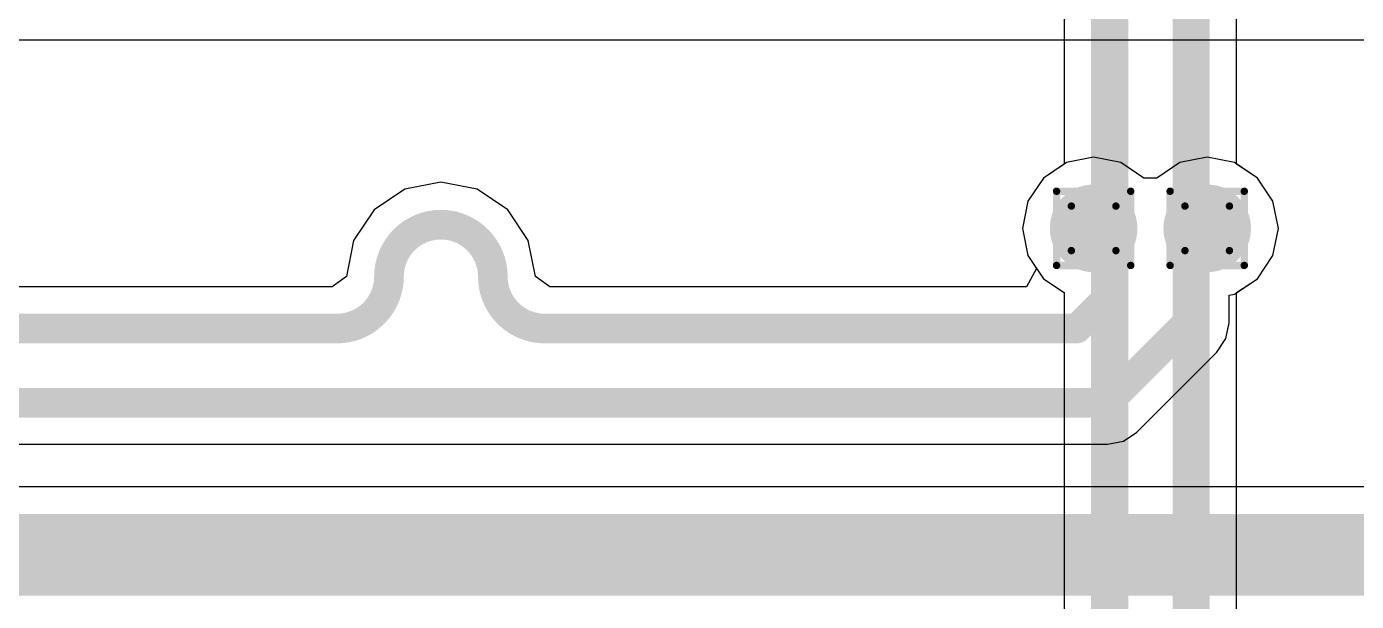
# Model space of a CAD drawing. Header units: inches. Extents: x -8 to 210, y -39 to 109.
# Drawn here: x 39.59 to 48.69, y 38.01 to 41.95 of the extents above; entities that cross this region are included whole.
import ezdxf

# ---------------------------------------------------------------- set-up
doc = ezdxf.new("R2010")
doc.units = ezdxf.units.IN
for name, color, linetype in [('Bottom Layer', 5, 'Continuous'), ('Drill Drawing', 1, 'Continuous'), ('Top Layer', 1, 'Continuous'), ('Via Holes', 16, 'Continuous')]:
    doc.layers.add(name, color=color, linetype=linetype)

msp = doc.modelspace()

# ---------------------------------------------------------------- hatches: boundary and pattern name
at = {"layer": 'Bottom Layer'}
h = msp.add_hatch(color=5, dxfattribs=at)
edge = h.paths.add_edge_path()
edge.add_arc((46.8932, 40.5638), 0.3, 0, 360)
h = msp.add_hatch(color=5, dxfattribs=at)
edge = h.paths.add_edge_path()
edge.add_arc((47.671, 40.5638), 0.3, 0, 360)
at = {"layer": 'Top Layer'}
h = msp.add_hatch(color=1, dxfattribs=at)
edge = h.paths.add_edge_path()
edge.add_arc((46.8932, 40.5638), 0.3, 0, 360)
h = msp.add_hatch(color=1, dxfattribs=at)
edge = h.paths.add_edge_path()
edge.add_arc((47.671, 40.5638), 0.3, 0, 360)
at = {"layer": 'Via Holes'}
h = msp.add_hatch(color=7, dxfattribs=at)
edge = h.paths.add_edge_path()
edge.add_arc((46.8932, 40.5638), 0.15, 0, 360)
h = msp.add_hatch(color=7, dxfattribs=at)
edge = h.paths.add_edge_path()
edge.add_arc((47.671, 40.5638), 0.15, 0, 360)

# ---------------------------------------------------------------- linework, layer by layer
at = {"layer": 'Bottom Layer'}
for p, q in [((35.9491, 41.8537), (68.5636, 41.8537)), ((46.7068, 41.0139), (46.5487, 40.9083)), ((46.8932, 41.051), (46.7068, 41.0139)), ((47.0796, 41.0139), (46.8932, 41.051)), ((47.2377, 40.9083), (47.0796, 41.0139)), ((47.4846, 41.0139), (47.3265, 40.9083)), ((47.671, 41.051), (47.4846, 41.0139)), ((47.8574, 41.0139), (47.671, 41.051)), ((48.0155, 40.9083), (47.8574, 41.0139)), ((46.5487, 40.9083), (46.4431, 40.7502)), ((47.3265, 40.9083), (47.2377, 40.9083)), ((48.1211, 40.7502), (48.0155, 40.9083)), ((42.1749, 40.8318), (41.9648, 40.6914)), ((42.4227, 40.8811), (42.1749, 40.8318)), ((42.6704, 40.8318), (42.4227, 40.8811)), ((42.8805, 40.6914), (42.6704, 40.8318)), ((46.4431, 40.7502), (46.406, 40.5638)), ((48.1582, 40.5638), (48.1211, 40.7502)), ((41.9648, 40.6914), (41.8245, 40.4814)), ((43.0208, 40.4814), (42.8805, 40.6914)), ((46.406, 40.5638), (46.4431, 40.3774)), ((48.1211, 40.3774), (48.1582, 40.5638)), ((41.8245, 40.4814), (41.7752, 40.2336)), ((43.0701, 40.2336), (43.0208, 40.4814)), ((46.4431, 40.3774), (46.5016, 40.2899)), ((48.0155, 40.2193), (48.1211, 40.3774)), ((46.5016, 40.2899), (46.4337, 40.1629)), ((41.7752, 40.2336), (41.6775, 40.1629)), ((43.1678, 40.1629), (43.0701, 40.2336)), ((47.8574, 40.1137), (48.0155, 40.2193)), ((41.6775, 40.1629), (23.5205, 40.1629)), ((46.4337, 40.1629), (43.1678, 40.1629)), ((47.821, 40.1065), (47.8574, 40.1137)), ((47.821, 39.9176), (47.821, 40.1065)), ((47.7993, 39.8086), (47.821, 39.9176)), ((47.821, 39.9176), (47.821, 39.9176)), ((47.7375, 39.7162), (47.7993, 39.8086)), ((47.1899, 39.1686), (47.7375, 39.7162)), ((47.7375, 39.7162), (47.7375, 39.7162)), ((47.0975, 39.1068), (47.1899, 39.1686)), ((23.5205, 39.0851), (46.9885, 39.0851)), ((46.9885, 39.0851), (47.0975, 39.1068)), ((46.9885, 39.0851), (46.9885, 39.0851)), ((52.8254, 38.7948), (32.7954, 38.7948))]:
    msp.add_line(p, q, dxfattribs=at)
at = {"layer": 'Bottom Layer', "const_width": 0.2032}
for points in [[(42.0671, 40.2336, -1), (42.7783, 40.2336)], [(42.0671, 40.2336, -0.414214), (41.7115, 39.878)], [(43.1339, 39.878, -0.414214), (42.7783, 40.2336)]]:
    msp.add_lwpolyline(points, format="xyb", dxfattribs=at)
at = {"layer": 'Bottom Layer'}
for points, const_width in [([(46.8932, 40.5638), (47.0281, 40.4289)], 0.2032), ([(47.5361, 40.4289), (47.671, 40.5638)], 0.2032), ([(47.671, 40.5222), (47.671, 40.5638)], 0.2032), ([(47.0281, 40.1281), (47.0281, 40.4289)], 0.2032), ([(47.5361, 39.9176), (47.5361, 40.4289)], 0.2032), ([(42.0671, 40.2336), (42.0671, 40.2336)], 0.2032), ([(42.7783, 40.2336), (42.7783, 40.2336)], 0.2032), ([(46.778, 39.878), (47.0281, 40.1281)], 0.2032), ([(46.9885, 39.37), (47.5361, 39.9176)], 0.2032), ([(23.1981, 39.878), (41.6098, 39.878)], 0.2032), ([(41.6098, 39.878), (41.7115, 39.878)], 0.2032), ([(43.1339, 39.878), (43.9345, 39.878)], 0.2032), ([(43.9345, 39.878), (46.778, 39.878)], 0.2032), ([(23.1981, 39.37), (46.9885, 39.37)], 0.2032), ([(32.6898, 38.3286), (52.931, 38.3286)], 0.5588)]:
    msp.add_lwpolyline(points, dxfattribs=dict(at, const_width=const_width))
at = {"layer": 'Bottom Layer', "const_width": 0.1016}
for points in [[(46.8424, 40.5638, 1), (46.944, 40.5638, 1)], [(47.6202, 40.5638, 1), (47.7218, 40.5638, 1)], [(47.6202, 40.5638, 1), (47.7218, 40.5638, 1)], [(47.6202, 40.5222, 1), (47.7218, 40.5222, 1)], [(46.9773, 40.4289, 1), (47.0789, 40.4289, 1)], [(46.9773, 40.4289, 1), (47.0789, 40.4289, 1)], [(47.4853, 40.4289, 1), (47.5869, 40.4289, 1)], [(47.4853, 40.4289, 1), (47.5869, 40.4289, 1)], [(42.0163, 40.2336, 1), (42.1179, 40.2336, 1)], [(42.0163, 40.2336, 1), (42.1179, 40.2336, 1)], [(42.0163, 40.2336, 1), (42.1179, 40.2336, 1)], [(42.0163, 40.2336, 1), (42.1179, 40.2336, 1)], [(42.7275, 40.2336, 1), (42.8291, 40.2336, 1)], [(42.7275, 40.2336, 1), (42.8291, 40.2336, 1)], [(42.7275, 40.2336, 1), (42.8291, 40.2336, 1)], [(42.7275, 40.2336, 1), (42.8291, 40.2336, 1)], [(46.9773, 40.1281, 1), (47.0789, 40.1281, 1)], [(46.9773, 40.1281, 1), (47.0789, 40.1281, 1)], [(47.4853, 39.9176, 1), (47.5869, 39.9176, 1)], [(47.4853, 39.9176, 1), (47.5869, 39.9176, 1)], [(41.559, 39.878, 1), (41.6606, 39.878, 1)], [(41.559, 39.878, 1), (41.6606, 39.878, 1)], [(41.6607, 39.878, 1), (41.7623, 39.878, 1)], [(41.6607, 39.878, 1), (41.7623, 39.878, 1)], [(43.0831, 39.878, 1), (43.1847, 39.878, 1)], [(43.0831, 39.878, 1), (43.1847, 39.878, 1)], [(43.8837, 39.878, 1), (43.9853, 39.878, 1)], [(43.8837, 39.878, 1), (43.9853, 39.878, 1)], [(46.7272, 39.878, 1), (46.8288, 39.878, 1)], [(46.7272, 39.878, 1), (46.8288, 39.878, 1)], [(46.9377, 39.37, 1), (47.0393, 39.37, 1)], [(46.9377, 39.37, 1), (47.0393, 39.37, 1)]]:
    msp.add_lwpolyline(points, format="xyb", close=True, dxfattribs=at)
at = {"layer": 'Drill Drawing', "const_width": 0.0508}
for points in [[(46.6392, 40.8178), (47.1472, 40.8178)], [(46.6392, 40.3098), (46.6392, 40.8178)], [(47.1472, 40.3098), (47.1472, 40.8178)], [(47.417, 40.8178), (47.925, 40.8178)], [(47.417, 40.3098), (47.417, 40.8178)], [(47.925, 40.3098), (47.925, 40.8178)], [(46.7408, 40.7162), (47.0456, 40.7162)], [(46.7408, 40.4114), (46.7408, 40.7162)], [(47.0456, 40.4114), (47.0456, 40.7162)], [(47.5186, 40.7162), (47.8234, 40.7162)], [(47.5186, 40.4114), (47.5186, 40.7162)], [(47.8234, 40.4114), (47.8234, 40.7162)], [(46.7408, 40.4114), (47.0456, 40.4114)], [(47.5186, 40.4114), (47.8234, 40.4114)], [(46.6392, 40.3098), (47.1472, 40.3098)], [(47.417, 40.3098), (47.925, 40.3098)]]:
    msp.add_lwpolyline(points, dxfattribs=at)
at = {"layer": 'Drill Drawing', "const_width": 0.0254}
for points in [[(46.6265, 40.8178, 1), (46.6519, 40.8178, 1)], [(46.6265, 40.8178, 1), (46.6519, 40.8178, 1)], [(47.1345, 40.8178, 1), (47.1599, 40.8178, 1)], [(47.1345, 40.8178, 1), (47.1599, 40.8178, 1)], [(47.4043, 40.8178, 1), (47.4297, 40.8178, 1)], [(47.4043, 40.8178, 1), (47.4297, 40.8178, 1)], [(47.9123, 40.8178, 1), (47.9377, 40.8178, 1)], [(47.9123, 40.8178, 1), (47.9377, 40.8178, 1)], [(46.7281, 40.7162, 1), (46.7535, 40.7162, 1)], [(46.7281, 40.7162, 1), (46.7535, 40.7162, 1)], [(47.0329, 40.7162, 1), (47.0583, 40.7162, 1)], [(47.0329, 40.7162, 1), (47.0583, 40.7162, 1)], [(47.5059, 40.7162, 1), (47.5313, 40.7162, 1)], [(47.5059, 40.7162, 1), (47.5313, 40.7162, 1)], [(47.8107, 40.7162, 1), (47.8361, 40.7162, 1)], [(47.8107, 40.7162, 1), (47.8361, 40.7162, 1)], [(46.7281, 40.4114, 1), (46.7535, 40.4114, 1)], [(46.7281, 40.4114, 1), (46.7535, 40.4114, 1)], [(47.0329, 40.4114, 1), (47.0583, 40.4114, 1)], [(47.0329, 40.4114, 1), (47.0583, 40.4114, 1)], [(47.5059, 40.4114, 1), (47.5313, 40.4114, 1)], [(47.5059, 40.4114, 1), (47.5313, 40.4114, 1)], [(47.8107, 40.4114, 1), (47.8361, 40.4114, 1)], [(47.8107, 40.4114, 1), (47.8361, 40.4114, 1)], [(46.6265, 40.3098, 1), (46.6519, 40.3098, 1)], [(46.6265, 40.3098, 1), (46.6519, 40.3098, 1)], [(47.1345, 40.3098, 1), (47.1599, 40.3098, 1)], [(47.1345, 40.3098, 1), (47.1599, 40.3098, 1)], [(47.4043, 40.3098, 1), (47.4297, 40.3098, 1)], [(47.4043, 40.3098, 1), (47.4297, 40.3098, 1)], [(47.9123, 40.3098, 1), (47.9377, 40.3098, 1)], [(47.9123, 40.3098, 1), (47.9377, 40.3098, 1)]]:
    msp.add_lwpolyline(points, format="xyb", close=True, dxfattribs=at)
at = {"layer": 'Top Layer'}
for p, q in [((46.6919, 48.404), (46.6919, 41.004)), ((47.8723, 41.004), (47.8723, 48.404)), ((46.6919, 41.004), (46.5487, 40.9083)), ((48.0155, 40.9083), (47.8723, 41.004)), ((46.5487, 40.9083), (46.4431, 40.7502)), ((48.1211, 40.7502), (48.0155, 40.9083)), ((46.4431, 40.7502), (46.406, 40.5638)), ((48.1582, 40.5638), (48.1211, 40.7502)), ((46.406, 40.5638), (46.4431, 40.3774)), ((48.1211, 40.3774), (48.1582, 40.5638)), ((46.4431, 40.3774), (46.5487, 40.2193)), ((48.0155, 40.2193), (48.1211, 40.3774)), ((46.5487, 40.2193), (46.6919, 40.1236)), ((47.8723, 40.1236), (48.0155, 40.2193)), ((46.6919, 40.1236), (46.6919, 25.637)), ((47.8723, 25.637), (47.8723, 40.1236))]:
    msp.add_line(p, q, dxfattribs=at)
at = {"layer": 'Top Layer', "const_width": 0.254}
for points in [[(47.0027, 40.6733), (47.0027, 48.7347)], [(47.5615, 40.6733), (47.5615, 48.7347)], [(46.8932, 40.5638), (47.0027, 40.6733)], [(47.0027, 25.3063), (47.0027, 40.6733)], [(47.5615, 40.6733), (47.671, 40.5638)], [(47.5615, 25.3063), (47.5615, 40.6733)]]:
    msp.add_lwpolyline(points, dxfattribs=at)
at = {"layer": 'Top Layer', "const_width": 0.127}
for points in [[(46.9392, 40.6733, 1), (47.0662, 40.6733, 1)], [(46.9392, 40.6733, 1), (47.0662, 40.6733, 1)], [(46.9392, 40.6733, 1), (47.0662, 40.6733, 1)], [(47.498, 40.6733, 1), (47.625, 40.6733, 1)], [(47.498, 40.6733, 1), (47.625, 40.6733, 1)], [(47.498, 40.6733, 1), (47.625, 40.6733, 1)], [(46.8297, 40.5638, 1), (46.9567, 40.5638, 1)], [(47.6075, 40.5638, 1), (47.7345, 40.5638, 1)]]:
    msp.add_lwpolyline(points, format="xyb", close=True, dxfattribs=at)

doc.saveas('drawing.dxf')
